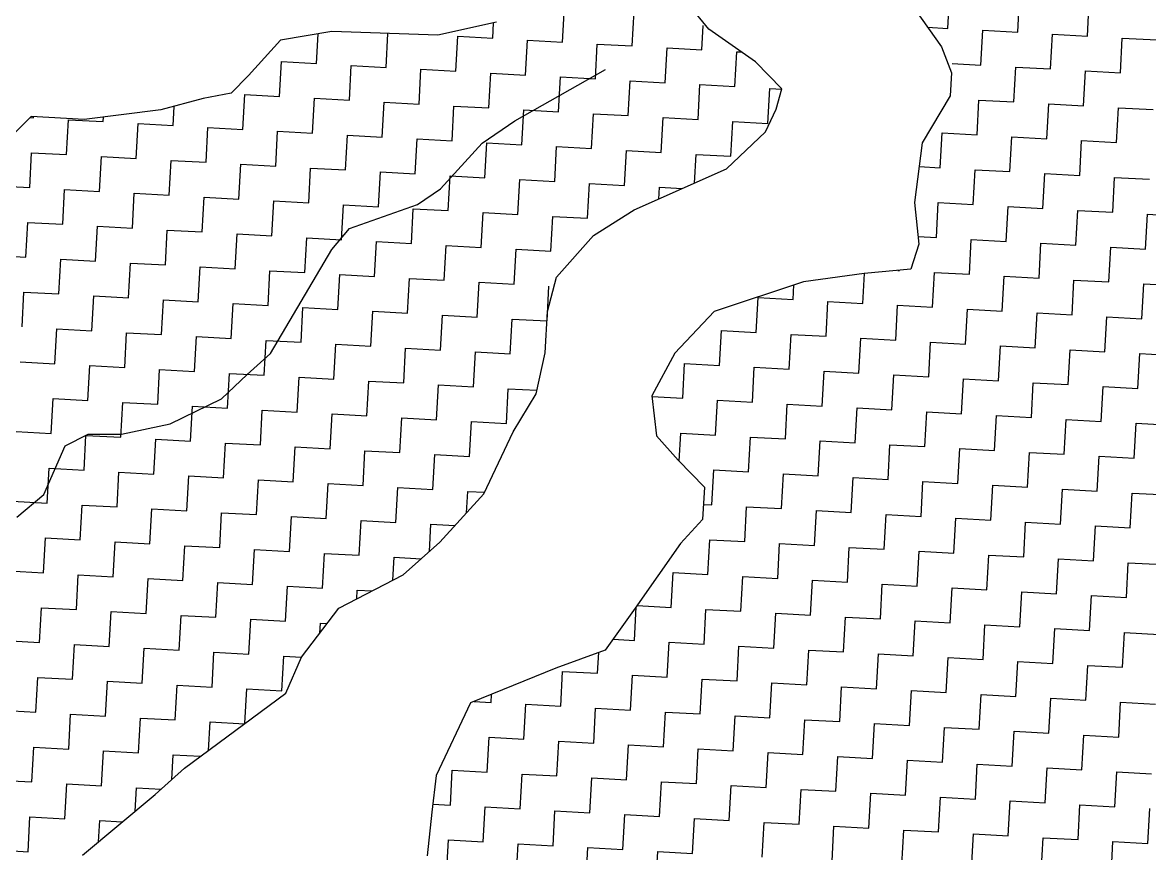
# Model space of a CAD drawing. Header units: metres. Extents: x 277693 to 280943, y 2038920 to 2043234.
# Drawn here: x 278598.1 to 279005.1, y 2042546.9 to 2042847.1 of the extents above; entities that cross this region are included whole.
import ezdxf

# ---------------------------------------------------------------- set-up
doc = ezdxf.new("R2010")
doc.units = ezdxf.units.M
doc.header["$MEASUREMENT"] = 0
doc.layers.add('LINE_WATER', color=4, linetype='Continuous')
doc.layers.add('POLY_HATCH', color=12, linetype='Continuous')

# ---------------------------------------------------------------- blocks, each defined once
blk = doc.blocks.new('344')
at = {"layer": 'LINE_WATER'}
for p, q in [((278775.91, 2042811.59), (278808.62, 2042830.12)), ((278764.1, 2042803.55), (278775.91, 2042811.59)), ((278749.13, 2042786.99), (278764.1, 2042803.55)), ((278740.79, 2042781.43), (278749.13, 2042786.99)), ((278716.23, 2042772.75), (278740.79, 2042781.43)), ((278709.78, 2042765.08), (278716.23, 2042772.75)), ((278698.71, 2042746.3), (278709.78, 2042765.08)), ((278687.63, 2042727.51), (278698.71, 2042746.3)), ((278679.19, 2042719.95), (278687.63, 2042727.51)), ((278670, 2042711.1), (278679.19, 2042719.95)), ((278651.43, 2042702.09), (278670, 2042711.1)), ((278633.83, 2042698.38), (278651.43, 2042702.09)), ((278613.52, 2042694.15), (278621.79, 2042698.38)), ((278621.79, 2042698.38), (278633.83, 2042698.38)), ((278605.86, 2042676.52), (278613.52, 2042694.15)), ((278596.04, 2042668.36), (278605.86, 2042676.52))]:
    blk.add_line(p, q, dxfattribs=at)
at = {"layer": 'POLY_HATCH', "linetype": 'Continuous'}
for p, q in [((278932.36, 2042845.02), (278933.05, 2042857.61)), ((278957.55, 2042843.63), (278958.24, 2042856.22)), ((278793.11, 2042840.06), (278793.81, 2042852.66)), ((278982.74, 2042842.24), (278983.43, 2042854.83)), ((278818.3, 2042838.67), (278819, 2042851.27)), ((278767.92, 2042841.45), (278768.23, 2042847.02)), ((278843.49, 2042837.28), (278843.98, 2042846.09)), ((278924.99, 2042845.42), (278932.36, 2042845.02)), ((278944.26, 2042831.73), (278944.95, 2042844.32)), ((278944.95, 2042844.32), (278957.55, 2042843.63)), ((278704.25, 2042832.33), (278704.84, 2042843.01)), ((278729.44, 2042830.94), (278730.11, 2042843.18)), ((278754.63, 2042829.55), (278755.33, 2042842.15)), ((278755.33, 2042842.15), (278767.92, 2042841.45)), ((278779.82, 2042828.16), (278780.52, 2042840.76)), ((278780.52, 2042840.76), (278793.11, 2042840.06)), ((278969.45, 2042830.34), (278970.14, 2042842.93)), ((278970.14, 2042842.93), (278982.74, 2042842.24)), ((278994.64, 2042828.95), (278995.33, 2042841.54)), ((278995.33, 2042841.54), (279007.93, 2042840.85)), ((278805.01, 2042826.77), (278805.71, 2042839.37)), ((278805.71, 2042839.37), (278818.3, 2042838.67)), ((278830.2, 2042825.38), (278830.9, 2042837.98)), ((278830.9, 2042837.98), (278843.49, 2042837.28)), ((278855.39, 2042823.99), (278856.09, 2042836.59)), ((278856.09, 2042836.59), (278857.72, 2042836.5)), ((278690.96, 2042820.43), (278691.65, 2042833.03)), ((278691.65, 2042833.03), (278704.25, 2042832.33)), ((278933.85, 2042832.3), (278944.26, 2042831.73)), ((278716.15, 2042819.04), (278716.84, 2042831.64)), ((278716.84, 2042831.64), (278729.44, 2042830.94)), ((278741.34, 2042817.65), (278742.03, 2042830.25)), ((278742.03, 2042830.25), (278754.63, 2042829.55)), ((278766.53, 2042816.26), (278767.23, 2042828.86)), ((278767.23, 2042828.86), (278779.82, 2042828.16)), ((278956.16, 2042818.44), (278956.85, 2042831.03)), ((278956.85, 2042831.03), (278969.45, 2042830.34)), ((278981.35, 2042817.05), (278982.04, 2042829.64)), ((278982.04, 2042829.64), (278994.64, 2042828.95)), ((278791.72, 2042814.87), (278792.42, 2042827.47)), ((278792.42, 2042827.47), (278805.01, 2042826.77)), ((278816.91, 2042813.48), (278817.61, 2042826.08)), ((278817.61, 2042826.08), (278830.2, 2042825.38)), ((278842.1, 2042812.09), (278842.8, 2042824.69)), ((278842.8, 2042824.69), (278855.39, 2042823.99)), ((278677.67, 2042808.53), (278678.36, 2042821.12)), ((278678.36, 2042821.12), (278690.96, 2042820.43)), ((278702.86, 2042807.14), (278703.55, 2042819.74)), ((278703.55, 2042819.74), (278716.15, 2042819.04)), ((278867.29, 2042810.7), (278867.99, 2042823.3)), ((278867.99, 2042823.3), (278872.31, 2042823.06)), ((278652.48, 2042809.92), (278652.86, 2042816.83)), ((278728.05, 2042805.75), (278728.74, 2042818.35)), ((278728.74, 2042818.35), (278741.34, 2042817.65)), ((278753.24, 2042804.36), (278753.94, 2042816.96)), ((278753.94, 2042816.96), (278766.53, 2042816.26)), ((278778.43, 2042802.97), (278779.13, 2042815.57)), ((278779.13, 2042815.57), (278791.72, 2042814.87)), ((278942.87, 2042806.54), (278943.56, 2042819.13)), ((278943.56, 2042819.13), (278956.16, 2042818.44)), ((278968.06, 2042805.15), (278968.75, 2042817.74)), ((278968.75, 2042817.74), (278981.35, 2042817.05)), ((278993.25, 2042803.76), (278993.94, 2042816.35)), ((278993.94, 2042816.35), (279006.54, 2042815.66)), ((278600.87, 2042812.77), (278602.1, 2042812.7)), ((278602.1, 2042812.7), (278602.12, 2042813.07)), ((278614, 2042799.41), (278614.69, 2042812)), ((278614.69, 2042812), (278627.29, 2042811.31)), ((278627.29, 2042811.31), (278627.38, 2042812.94)), ((278803.62, 2042801.58), (278804.32, 2042814.18)), ((278804.32, 2042814.18), (278816.91, 2042813.48)), ((278828.81, 2042800.19), (278829.51, 2042812.79)), ((278829.51, 2042812.79), (278842.1, 2042812.09)), ((278854, 2042798.8), (278854.7, 2042811.4)), ((278854.7, 2042811.4), (278867.29, 2042810.7)), ((278639.19, 2042798.02), (278639.88, 2042810.61)), ((278639.88, 2042810.61), (278652.48, 2042809.92)), ((278664.38, 2042796.63), (278665.07, 2042809.22)), ((278665.07, 2042809.22), (278677.67, 2042808.53)), ((278689.57, 2042795.24), (278690.26, 2042807.83)), ((278690.26, 2042807.83), (278702.86, 2042807.14)), ((278714.76, 2042793.85), (278715.45, 2042806.45)), ((278715.45, 2042806.45), (278728.05, 2042805.75)), ((278739.95, 2042792.46), (278740.65, 2042805.06)), ((278740.65, 2042805.06), (278753.24, 2042804.36)), ((278765.14, 2042791.07), (278765.84, 2042803.67)), ((278765.84, 2042803.67), (278778.43, 2042802.97)), ((278929.58, 2042794.64), (278930.27, 2042807.23)), ((278930.27, 2042807.23), (278942.87, 2042806.54)), ((278954.77, 2042793.25), (278955.46, 2042805.84)), ((278955.46, 2042805.84), (278968.06, 2042805.15)), ((278979.96, 2042791.86), (278980.65, 2042804.45)), ((278980.65, 2042804.45), (278993.25, 2042803.76)), ((278600.71, 2042787.51), (278601.4, 2042800.1)), ((278601.4, 2042800.1), (278614, 2042799.41)), ((278790.33, 2042789.68), (278791.03, 2042802.28)), ((278791.03, 2042802.28), (278803.62, 2042801.58)), ((278815.52, 2042788.29), (278816.22, 2042800.89)), ((278816.22, 2042800.89), (278828.81, 2042800.19)), ((278840.84, 2042789.12), (278841.41, 2042799.5)), ((278841.41, 2042799.5), (278854, 2042798.8)), ((278625.9, 2042786.12), (278626.59, 2042798.71)), ((278626.59, 2042798.71), (278639.19, 2042798.02)), ((278651.09, 2042784.73), (278651.78, 2042797.32)), ((278651.78, 2042797.32), (278664.38, 2042796.63)), ((278676.28, 2042783.34), (278676.97, 2042795.93)), ((278676.97, 2042795.93), (278689.57, 2042795.24)), ((278701.47, 2042781.95), (278702.16, 2042794.54)), ((278702.16, 2042794.54), (278714.76, 2042793.85)), ((278726.66, 2042780.56), (278727.36, 2042793.15)), ((278727.36, 2042793.15), (278739.95, 2042792.46)), ((278751.85, 2042779.17), (278752.55, 2042791.77)), ((278752.55, 2042791.77), (278765.14, 2042791.07)), ((278921.95, 2042795.06), (278929.58, 2042794.64)), ((278941.48, 2042781.35), (278942.17, 2042793.94)), ((278942.17, 2042793.94), (278954.77, 2042793.25)), ((278966.67, 2042779.96), (278967.36, 2042792.55)), ((278967.36, 2042792.55), (278979.96, 2042791.86)), ((278991.86, 2042778.57), (278992.55, 2042791.16)), ((278992.55, 2042791.16), (279005.15, 2042790.47)), ((278588.11, 2042788.2), (278600.71, 2042787.51)), ((278777.04, 2042777.78), (278777.74, 2042790.38)), ((278777.74, 2042790.38), (278790.33, 2042789.68)), ((278802.23, 2042776.39), (278802.93, 2042788.99)), ((278802.93, 2042788.99), (278815.52, 2042788.29)), ((278827.89, 2042783.36), (278828.12, 2042787.6)), ((278828.12, 2042787.6), (278836.38, 2042787.14)), ((278612.61, 2042774.22), (278613.3, 2042786.81)), ((278613.3, 2042786.81), (278625.9, 2042786.12)), ((278637.8, 2042772.83), (278638.49, 2042785.42)), ((278638.49, 2042785.42), (278651.09, 2042784.73)), ((278662.99, 2042771.44), (278663.68, 2042784.03)), ((278663.68, 2042784.03), (278676.28, 2042783.34)), ((278688.18, 2042770.05), (278688.87, 2042782.64)), ((278688.87, 2042782.64), (278701.47, 2042781.95)), ((278713.37, 2042768.66), (278714.07, 2042781.25)), ((278714.07, 2042781.25), (278726.66, 2042780.56)), ((278738.56, 2042767.27), (278739.26, 2042779.86)), ((278739.26, 2042779.86), (278751.85, 2042779.17)), ((278928.19, 2042769.44), (278928.88, 2042782.04)), ((278928.88, 2042782.04), (278941.48, 2042781.35)), ((278953.38, 2042768.06), (278954.07, 2042780.65)), ((278954.07, 2042780.65), (278966.67, 2042779.96)), ((278978.57, 2042766.67), (278979.26, 2042779.26)), ((278979.26, 2042779.26), (278991.86, 2042778.57)), ((278599.32, 2042762.32), (278600.01, 2042774.91)), ((278600.01, 2042774.91), (278612.61, 2042774.22)), ((278763.75, 2042765.88), (278764.45, 2042778.48)), ((278764.45, 2042778.48), (278777.04, 2042777.78)), ((278788.94, 2042764.49), (278789.64, 2042777.09)), ((278789.64, 2042777.09), (278802.23, 2042776.39)), ((279003.76, 2042765.28), (279004.45, 2042777.87)), ((279004.45, 2042777.87), (279017.05, 2042777.18)), ((278624.51, 2042760.93), (278625.2, 2042773.52)), ((278625.2, 2042773.52), (278637.8, 2042772.83)), ((278649.7, 2042759.54), (278650.39, 2042772.13)), ((278650.39, 2042772.13), (278662.99, 2042771.44)), ((278674.89, 2042758.15), (278675.58, 2042770.74)), ((278675.58, 2042770.74), (278688.18, 2042770.05)), ((278700.08, 2042756.76), (278700.78, 2042769.35)), ((278700.78, 2042769.35), (278713.37, 2042768.66)), ((278725.27, 2042755.37), (278725.97, 2042767.96)), ((278725.97, 2042767.96), (278738.56, 2042767.27)), ((278921.6, 2042769.81), (278928.19, 2042769.44)), ((278940.09, 2042756.15), (278940.78, 2042768.75)), ((278940.78, 2042768.75), (278953.38, 2042768.06)), ((278965.28, 2042754.77), (278965.97, 2042767.36)), ((278965.97, 2042767.36), (278978.57, 2042766.67)), ((278586.72, 2042763.01), (278599.32, 2042762.32)), ((278750.46, 2042753.98), (278751.16, 2042766.57)), ((278751.16, 2042766.57), (278763.75, 2042765.88)), ((278775.65, 2042752.59), (278776.35, 2042765.19)), ((278776.35, 2042765.19), (278788.94, 2042764.49)), ((278990.47, 2042753.38), (278991.16, 2042765.97)), ((278991.16, 2042765.97), (279003.76, 2042765.28)), ((278611.22, 2042749.03), (278611.91, 2042761.62)), ((278611.91, 2042761.62), (278624.51, 2042760.93)), ((278636.41, 2042747.64), (278637.1, 2042760.23)), ((278637.1, 2042760.23), (278649.7, 2042759.54)), ((278661.6, 2042746.25), (278662.29, 2042758.84)), ((278662.29, 2042758.84), (278674.89, 2042758.15)), ((278686.79, 2042744.86), (278687.49, 2042757.45)), ((278687.49, 2042757.45), (278700.08, 2042756.76)), ((278711.98, 2042743.47), (278712.68, 2042756.06)), ((278712.68, 2042756.06), (278725.27, 2042755.37)), ((278737.17, 2042742.08), (278737.87, 2042754.67)), ((278737.87, 2042754.67), (278750.46, 2042753.98)), ((278901.61, 2042745.64), (278902.2, 2042756.44)), ((278914.3, 2042757.58), (278914.9, 2042757.54)), ((278914.9, 2042757.54), (278914.9, 2042757.63)), ((278926.8, 2042744.25), (278927.49, 2042756.85)), ((278927.49, 2042756.85), (278940.09, 2042756.15)), ((278951.99, 2042742.86), (278952.68, 2042755.46)), ((278952.68, 2042755.46), (278965.28, 2042754.77)), ((278762.36, 2042740.69), (278763.06, 2042753.28)), ((278763.06, 2042753.28), (278775.65, 2042752.59)), ((278787.55, 2042739.3), (278788.25, 2042751.9)), ((278788.25, 2042751.9), (278788.25, 2042751.9)), ((278876.42, 2042747.03), (278876.71, 2042752.29)), ((278977.18, 2042741.48), (278977.87, 2042754.07)), ((278977.87, 2042754.07), (278990.47, 2042753.38)), ((279002.37, 2042740.09), (279003.06, 2042752.68)), ((279003.06, 2042752.68), (279015.66, 2042751.99)), ((278597.93, 2042737.12), (278598.62, 2042749.72)), ((278598.62, 2042749.72), (278611.22, 2042749.03)), ((278623.12, 2042735.74), (278623.81, 2042748.33)), ((278623.81, 2042748.33), (278636.41, 2042747.64)), ((278648.31, 2042734.35), (278649, 2042746.94)), ((278649, 2042746.94), (278661.6, 2042746.25)), ((278863.13, 2042735.13), (278863.82, 2042747.73)), ((278863.82, 2042747.73), (278876.42, 2042747.03)), ((278888.32, 2042733.74), (278889.01, 2042746.34)), ((278889.01, 2042746.34), (278901.61, 2042745.64)), ((278673.5, 2042732.96), (278674.2, 2042745.55)), ((278674.2, 2042745.55), (278686.79, 2042744.86)), ((278698.69, 2042731.57), (278699.39, 2042744.16)), ((278699.39, 2042744.16), (278711.98, 2042743.47)), ((278723.88, 2042730.18), (278724.58, 2042742.77)), ((278724.58, 2042742.77), (278737.17, 2042742.08)), ((278913.51, 2042732.35), (278914.2, 2042744.95)), ((278914.2, 2042744.95), (278926.8, 2042744.25)), ((278938.7, 2042730.96), (278939.39, 2042743.56)), ((278939.39, 2042743.56), (278951.99, 2042742.86)), ((278963.89, 2042729.57), (278964.58, 2042742.17)), ((278964.58, 2042742.17), (278977.18, 2042741.48)), ((278749.07, 2042728.79), (278749.77, 2042741.38)), ((278749.77, 2042741.38), (278762.36, 2042740.69)), ((278774.26, 2042727.4), (278774.96, 2042739.99)), ((278774.96, 2042739.99), (278787.55, 2042739.3)), ((278989.08, 2042728.19), (278989.77, 2042740.78)), ((278989.77, 2042740.78), (279002.37, 2042740.09)), ((278609.83, 2042723.83), (278610.52, 2042736.43)), ((278610.52, 2042736.43), (278623.12, 2042735.74)), ((278635.02, 2042722.45), (278635.71, 2042735.04)), ((278635.71, 2042735.04), (278648.31, 2042734.35)), ((278849.84, 2042723.23), (278850.53, 2042735.83)), ((278850.53, 2042735.83), (278863.13, 2042735.13)), ((278875.03, 2042721.84), (278875.72, 2042734.44)), ((278875.72, 2042734.44), (278888.32, 2042733.74)), ((278660.21, 2042721.06), (278660.91, 2042733.65)), ((278660.91, 2042733.65), (278673.5, 2042732.96)), ((278685.4, 2042719.67), (278686.1, 2042732.26)), ((278686.1, 2042732.26), (278698.69, 2042731.57)), ((278710.59, 2042718.28), (278711.29, 2042730.87)), ((278711.29, 2042730.87), (278723.88, 2042730.18)), ((278900.22, 2042720.45), (278900.91, 2042733.05)), ((278900.91, 2042733.05), (278913.51, 2042732.35)), ((278925.41, 2042719.06), (278926.1, 2042731.66)), ((278926.1, 2042731.66), (278938.7, 2042730.96)), ((278950.6, 2042717.67), (278951.29, 2042730.27)), ((278951.29, 2042730.27), (278963.89, 2042729.57)), ((278735.78, 2042716.89), (278736.48, 2042729.48)), ((278736.48, 2042729.48), (278749.07, 2042728.79)), ((278760.97, 2042715.5), (278761.67, 2042728.09)), ((278761.67, 2042728.09), (278774.26, 2042727.4)), ((278975.79, 2042716.28), (278976.48, 2042728.88)), ((278976.48, 2042728.88), (278989.08, 2042728.19)), ((279000.98, 2042714.9), (279001.68, 2042727.49)), ((279001.68, 2042727.49), (279014.27, 2042726.8)), ((278597.23, 2042724.53), (278609.83, 2042723.83)), ((278621.73, 2042710.54), (278622.42, 2042723.14)), ((278622.42, 2042723.14), (278635.02, 2042722.45)), ((278836.55, 2042711.33), (278837.24, 2042723.93)), ((278837.24, 2042723.93), (278849.84, 2042723.23)), ((278861.74, 2042709.94), (278862.43, 2042722.54)), ((278862.43, 2042722.54), (278875.03, 2042721.84)), ((278646.92, 2042709.16), (278647.62, 2042721.75)), ((278647.62, 2042721.75), (278660.21, 2042721.06)), ((278672.11, 2042707.77), (278672.81, 2042720.36)), ((278672.81, 2042720.36), (278685.4, 2042719.67)), ((278697.3, 2042706.38), (278698, 2042718.97)), ((278698, 2042718.97), (278710.59, 2042718.28)), ((278886.93, 2042708.55), (278887.62, 2042721.15)), ((278887.62, 2042721.15), (278900.22, 2042720.45)), ((278912.12, 2042707.16), (278912.81, 2042719.76)), ((278912.81, 2042719.76), (278925.41, 2042719.06)), ((278937.31, 2042705.77), (278938, 2042718.37)), ((278938, 2042718.37), (278950.6, 2042717.67)), ((278722.49, 2042704.99), (278723.19, 2042717.58)), ((278723.19, 2042717.58), (278735.78, 2042716.89)), ((278747.68, 2042703.6), (278748.38, 2042716.19)), ((278748.38, 2042716.19), (278760.97, 2042715.5)), ((278772.87, 2042702.21), (278773.57, 2042714.8)), ((278773.57, 2042714.8), (278783.89, 2042714.23)), ((278962.5, 2042704.38), (278963.19, 2042716.98)), ((278963.19, 2042716.98), (278975.79, 2042716.28)), ((278987.69, 2042702.99), (278988.39, 2042715.59)), ((278988.39, 2042715.59), (279000.98, 2042714.9)), ((278608.44, 2042698.64), (278609.13, 2042711.24)), ((278609.13, 2042711.24), (278621.73, 2042710.54)), ((278633.63, 2042697.25), (278634.32, 2042709.85)), ((278634.32, 2042709.85), (278646.92, 2042709.16)), ((278825.39, 2042711.95), (278836.55, 2042711.33)), ((278848.45, 2042698.04), (278849.14, 2042710.64)), ((278849.14, 2042710.64), (278861.74, 2042709.94)), ((278658.82, 2042695.87), (278659.52, 2042708.46)), ((278659.52, 2042708.46), (278672.11, 2042707.77)), ((278684.01, 2042694.48), (278684.71, 2042707.07)), ((278684.71, 2042707.07), (278697.3, 2042706.38)), ((278709.2, 2042693.09), (278709.9, 2042705.68)), ((278709.9, 2042705.68), (278722.49, 2042704.99)), ((278873.64, 2042696.65), (278874.33, 2042709.25)), ((278874.33, 2042709.25), (278886.93, 2042708.55)), ((278898.83, 2042695.26), (278899.52, 2042707.86)), ((278899.52, 2042707.86), (278912.12, 2042707.16)), ((278924.02, 2042693.87), (278924.71, 2042706.47)), ((278924.71, 2042706.47), (278937.31, 2042705.77)), ((278734.39, 2042691.7), (278735.09, 2042704.29)), ((278735.09, 2042704.29), (278747.68, 2042703.6)), ((278759.58, 2042690.31), (278760.28, 2042702.9)), ((278760.28, 2042702.9), (278772.87, 2042702.21)), ((278949.21, 2042692.48), (278949.9, 2042705.08)), ((278949.9, 2042705.08), (278962.5, 2042704.38)), ((278974.4, 2042691.09), (278975.1, 2042703.69)), ((278975.1, 2042703.69), (278987.69, 2042702.99)), ((278999.59, 2042689.7), (279000.29, 2042702.3)), ((279000.29, 2042702.3), (279012.88, 2042701.6)), ((278595.84, 2042699.34), (278608.44, 2042698.64)), ((278620.34, 2042685.35), (278621.03, 2042697.95)), ((278621.03, 2042697.95), (278633.63, 2042697.25)), ((278835.29, 2042688.56), (278835.85, 2042698.74)), ((278835.85, 2042698.74), (278848.45, 2042698.04)), ((278645.53, 2042683.96), (278646.23, 2042696.56)), ((278646.23, 2042696.56), (278658.82, 2042695.87)), ((278670.72, 2042682.58), (278671.42, 2042695.17)), ((278671.42, 2042695.17), (278684.01, 2042694.48)), ((278695.91, 2042681.19), (278696.61, 2042693.78)), ((278696.61, 2042693.78), (278709.2, 2042693.09)), ((278860.35, 2042684.75), (278861.04, 2042697.35)), ((278861.04, 2042697.35), (278873.64, 2042696.65)), ((278885.54, 2042683.36), (278886.23, 2042695.96)), ((278886.23, 2042695.96), (278898.83, 2042695.26)), ((278910.73, 2042681.97), (278911.42, 2042694.57)), ((278911.42, 2042694.57), (278924.02, 2042693.87)), ((278721.1, 2042679.8), (278721.8, 2042692.39)), ((278721.8, 2042692.39), (278734.39, 2042691.7)), ((278746.29, 2042678.41), (278746.99, 2042691)), ((278746.99, 2042691), (278759.58, 2042690.31)), ((278935.92, 2042680.58), (278936.61, 2042693.18)), ((278936.61, 2042693.18), (278949.21, 2042692.48)), ((278961.11, 2042679.19), (278961.81, 2042691.79)), ((278961.81, 2042691.79), (278974.4, 2042691.09)), ((278986.3, 2042677.8), (278987, 2042690.4)), ((278987, 2042690.4), (278999.59, 2042689.7)), ((278607.05, 2042673.45), (278607.74, 2042686.05)), ((278607.74, 2042686.05), (278620.34, 2042685.35)), ((278847.06, 2042672.85), (278847.75, 2042685.45)), ((278847.75, 2042685.45), (278860.35, 2042684.75)), ((278632.24, 2042672.06), (278632.94, 2042684.66)), ((278632.94, 2042684.66), (278645.53, 2042683.96)), ((278657.43, 2042670.67), (278658.13, 2042683.27)), ((278658.13, 2042683.27), (278670.72, 2042682.58)), ((278682.62, 2042669.29), (278683.32, 2042681.88)), ((278683.32, 2042681.88), (278695.91, 2042681.19)), ((278872.25, 2042671.46), (278872.94, 2042684.06)), ((278872.94, 2042684.06), (278885.54, 2042683.36)), ((278897.44, 2042670.07), (278898.13, 2042682.67)), ((278898.13, 2042682.67), (278910.73, 2042681.97)), ((278922.63, 2042668.68), (278923.32, 2042681.28)), ((278923.32, 2042681.28), (278935.92, 2042680.58)), ((278707.81, 2042667.9), (278708.51, 2042680.49)), ((278708.51, 2042680.49), (278721.1, 2042679.8)), ((278733, 2042666.51), (278733.7, 2042679.1)), ((278733.7, 2042679.1), (278746.29, 2042678.41)), ((278758.46, 2042669.91), (278758.89, 2042677.71)), ((278758.89, 2042677.71), (278765.04, 2042677.37)), ((278947.82, 2042667.29), (278948.52, 2042679.89)), ((278948.52, 2042679.89), (278961.11, 2042679.19)), ((278973.01, 2042665.9), (278973.71, 2042678.5)), ((278973.71, 2042678.5), (278986.3, 2042677.8)), ((278998.2, 2042664.51), (278998.9, 2042677.11)), ((278998.9, 2042677.11), (279011.49, 2042676.41)), ((278594.45, 2042674.15), (278607.05, 2042673.45)), ((278844.05, 2042673.02), (278847.06, 2042672.85)), ((278618.95, 2042660.16), (278619.65, 2042672.76)), ((278619.65, 2042672.76), (278632.24, 2042672.06)), ((278644.14, 2042658.77), (278644.84, 2042671.37)), ((278644.84, 2042671.37), (278657.43, 2042670.67)), ((278669.33, 2042657.38), (278670.03, 2042669.98)), ((278670.03, 2042669.98), (278682.62, 2042669.29)), ((278858.96, 2042659.56), (278859.65, 2042672.15)), ((278859.65, 2042672.15), (278872.25, 2042671.46)), ((278884.15, 2042658.17), (278884.84, 2042670.77)), ((278884.84, 2042670.77), (278897.44, 2042670.07)), ((278909.34, 2042656.78), (278910.03, 2042669.38)), ((278910.03, 2042669.38), (278922.63, 2042668.68)), ((278694.52, 2042656), (278695.22, 2042668.59)), ((278695.22, 2042668.59), (278707.81, 2042667.9)), ((278719.71, 2042654.61), (278720.41, 2042667.2)), ((278720.41, 2042667.2), (278733, 2042666.51)), ((278745.06, 2042656.01), (278745.6, 2042665.81)), ((278745.6, 2042665.81), (278754.27, 2042665.33)), ((278934.53, 2042655.39), (278935.23, 2042667.99)), ((278935.23, 2042667.99), (278947.82, 2042667.29)), ((278959.72, 2042654), (278960.42, 2042666.6)), ((278960.42, 2042666.6), (278973.01, 2042665.9)), ((278984.91, 2042652.61), (278985.61, 2042665.21)), ((278985.61, 2042665.21), (278998.2, 2042664.51)), ((278605.66, 2042648.26), (278606.36, 2042660.86)), ((278606.36, 2042660.86), (278618.95, 2042660.16)), ((278630.85, 2042646.87), (278631.55, 2042659.47)), ((278631.55, 2042659.47), (278644.14, 2042658.77)), ((278656.04, 2042645.48), (278656.74, 2042658.08)), ((278656.74, 2042658.08), (278669.33, 2042657.38)), ((278681.23, 2042644.09), (278681.93, 2042656.69)), ((278681.93, 2042656.69), (278694.52, 2042656)), ((278845.67, 2042647.66), (278846.36, 2042660.25)), ((278846.36, 2042660.25), (278858.96, 2042659.56)), ((278870.86, 2042646.27), (278871.55, 2042658.86)), ((278871.55, 2042658.86), (278884.15, 2042658.17)), ((278896.05, 2042644.88), (278896.74, 2042657.48)), ((278896.74, 2042657.48), (278909.34, 2042656.78)), ((278706.42, 2042642.7), (278707.12, 2042655.3)), ((278707.12, 2042655.3), (278719.71, 2042654.61)), ((278731.85, 2042645.59), (278732.31, 2042653.91)), ((278732.31, 2042653.91), (278742.11, 2042653.37)), ((278921.24, 2042643.49), (278921.93, 2042656.09)), ((278921.93, 2042656.09), (278934.53, 2042655.39)), ((278946.43, 2042642.1), (278947.13, 2042654.7)), ((278947.13, 2042654.7), (278959.72, 2042654)), ((278971.62, 2042640.71), (278972.32, 2042653.31)), ((278972.32, 2042653.31), (278984.91, 2042652.61)), ((278593.07, 2042648.96), (278605.66, 2042648.26)), ((278996.81, 2042639.32), (278997.51, 2042651.92)), ((278997.51, 2042651.92), (279010.1, 2042651.22)), ((278617.56, 2042634.97), (278618.26, 2042647.57)), ((278618.26, 2042647.57), (278630.85, 2042646.87)), ((278642.75, 2042633.58), (278643.45, 2042646.18)), ((278643.45, 2042646.18), (278656.04, 2042645.48)), ((278667.94, 2042632.19), (278668.64, 2042644.79)), ((278668.64, 2042644.79), (278681.23, 2042644.09)), ((278832.38, 2042635.76), (278833.07, 2042648.35)), ((278833.07, 2042648.35), (278845.67, 2042647.66)), ((278857.57, 2042634.37), (278858.26, 2042646.96)), ((278858.26, 2042646.96), (278870.86, 2042646.27)), ((278882.76, 2042632.98), (278883.45, 2042645.57)), ((278883.45, 2042645.57), (278896.05, 2042644.88)), ((278693.13, 2042630.8), (278693.83, 2042643.4)), ((278693.83, 2042643.4), (278706.42, 2042642.7)), ((278718.84, 2042638.83), (278719.02, 2042642.01)), ((278719.02, 2042642.01), (278724.39, 2042641.71)), ((278907.95, 2042631.59), (278908.64, 2042644.19)), ((278908.64, 2042644.19), (278921.24, 2042643.49)), ((278933.14, 2042630.2), (278933.84, 2042642.8)), ((278933.84, 2042642.8), (278946.43, 2042642.1)), ((278958.33, 2042628.81), (278959.03, 2042641.41)), ((278959.03, 2042641.41), (278971.62, 2042640.71)), ((278820.06, 2042636.44), (278832.38, 2042635.76)), ((278983.52, 2042627.42), (278984.22, 2042640.02)), ((278984.22, 2042640.02), (278996.81, 2042639.32)), ((278604.27, 2042623.07), (278604.97, 2042635.67)), ((278604.97, 2042635.67), (278617.56, 2042634.97)), ((278629.46, 2042621.68), (278630.16, 2042634.28)), ((278630.16, 2042634.28), (278642.75, 2042633.58)), ((278654.65, 2042620.29), (278655.35, 2042632.89)), ((278655.35, 2042632.89), (278667.94, 2042632.19)), ((278819.09, 2042623.86), (278819.76, 2042636.01)), ((278844.28, 2042622.47), (278844.97, 2042635.06)), ((278844.97, 2042635.06), (278857.57, 2042634.37)), ((278869.47, 2042621.08), (278870.16, 2042633.67)), ((278870.16, 2042633.67), (278882.76, 2042632.98)), ((278894.66, 2042619.69), (278895.35, 2042632.28)), ((278895.35, 2042632.28), (278907.95, 2042631.59)), ((278679.84, 2042618.9), (278680.54, 2042631.5)), ((278680.54, 2042631.5), (278693.13, 2042630.8)), ((278705.53, 2042626.52), (278705.73, 2042630.11)), ((278705.73, 2042630.11), (278708.18, 2042629.97)), ((278919.85, 2042618.3), (278920.55, 2042630.9)), ((278920.55, 2042630.9), (278933.14, 2042630.2)), ((278945.04, 2042616.91), (278945.74, 2042629.51)), ((278945.74, 2042629.51), (278958.33, 2042628.81)), ((278811.41, 2042624.28), (278819.09, 2042623.86)), ((278970.23, 2042615.52), (278970.93, 2042628.12)), ((278970.93, 2042628.12), (278983.52, 2042627.42)), ((278995.42, 2042614.13), (278996.12, 2042626.73)), ((278996.12, 2042626.73), (279008.71, 2042626.03)), ((278591.68, 2042623.77), (278604.27, 2042623.07)), ((278616.17, 2042609.78), (278616.87, 2042622.38)), ((278616.87, 2042622.38), (278629.46, 2042621.68)), ((278641.36, 2042608.39), (278642.06, 2042620.99)), ((278642.06, 2042620.99), (278654.65, 2042620.29)), ((278830.99, 2042610.57), (278831.68, 2042623.16)), ((278831.68, 2042623.16), (278844.28, 2042622.47)), ((278856.18, 2042609.18), (278856.87, 2042621.77)), ((278856.87, 2042621.77), (278869.47, 2042621.08)), ((278881.37, 2042607.79), (278882.06, 2042620.38)), ((278882.06, 2042620.38), (278894.66, 2042619.69)), ((278666.55, 2042607), (278667.25, 2042619.6)), ((278667.25, 2042619.6), (278679.84, 2042618.9)), ((278691.74, 2042605.61), (278692.44, 2042618.21)), ((278692.44, 2042618.21), (278698.89, 2042617.85)), ((278805.8, 2042611.96), (278806.21, 2042619.43)), ((278906.56, 2042606.4), (278907.26, 2042618.99)), ((278907.26, 2042618.99), (278919.85, 2042618.3)), ((278931.75, 2042605.01), (278932.45, 2042617.61)), ((278932.45, 2042617.61), (278945.04, 2042616.91)), ((278956.94, 2042603.62), (278957.64, 2042616.22)), ((278957.64, 2042616.22), (278970.23, 2042615.52)), ((278792.51, 2042600.06), (278793.2, 2042612.65)), ((278793.2, 2042612.65), (278805.8, 2042611.96)), ((278982.13, 2042602.23), (278982.83, 2042614.83)), ((278982.83, 2042614.83), (278995.42, 2042614.13)), ((278602.88, 2042597.88), (278603.58, 2042610.48)), ((278603.58, 2042610.48), (278616.17, 2042609.78)), ((278628.07, 2042596.49), (278628.77, 2042609.09)), ((278628.77, 2042609.09), (278641.36, 2042608.39)), ((278817.7, 2042598.67), (278818.39, 2042611.26)), ((278818.39, 2042611.26), (278830.99, 2042610.57)), ((278842.89, 2042597.28), (278843.58, 2042609.87)), ((278843.58, 2042609.87), (278856.18, 2042609.18)), ((278868.08, 2042595.89), (278868.77, 2042608.48)), ((278868.77, 2042608.48), (278881.37, 2042607.79)), ((278653.26, 2042595.1), (278653.96, 2042607.7)), ((278653.96, 2042607.7), (278666.55, 2042607)), ((278678.46, 2042593.89), (278679.15, 2042606.31)), ((278679.15, 2042606.31), (278691.74, 2042605.61)), ((278767.32, 2042601.45), (278767.48, 2042604.34)), ((278893.27, 2042594.5), (278893.97, 2042607.09)), ((278893.97, 2042607.09), (278906.56, 2042606.4)), ((278918.46, 2042593.11), (278919.16, 2042605.7)), ((278919.16, 2042605.7), (278931.75, 2042605.01)), ((278943.65, 2042591.72), (278944.35, 2042604.32)), ((278944.35, 2042604.32), (278956.94, 2042603.62)), ((278761.18, 2042601.78), (278767.32, 2042601.45)), ((278779.22, 2042588.16), (278779.91, 2042600.75)), ((278779.91, 2042600.75), (278792.51, 2042600.06)), ((278968.84, 2042590.33), (278969.54, 2042602.93)), ((278969.54, 2042602.93), (278982.13, 2042602.23)), ((278994.03, 2042588.94), (278994.73, 2042601.54)), ((278994.73, 2042601.54), (279007.32, 2042600.84)), ((278590.29, 2042598.58), (278602.88, 2042597.88)), ((278614.78, 2042584.59), (278615.48, 2042597.19)), ((278615.48, 2042597.19), (278628.07, 2042596.49)), ((278639.97, 2042583.2), (278640.67, 2042595.8)), ((278640.67, 2042595.8), (278653.26, 2042595.1)), ((278804.41, 2042586.77), (278805.1, 2042599.36)), ((278805.1, 2042599.36), (278817.7, 2042598.67)), ((278829.6, 2042585.38), (278830.29, 2042597.97)), ((278830.29, 2042597.97), (278842.89, 2042597.28)), ((278854.79, 2042583.99), (278855.48, 2042596.58)), ((278855.48, 2042596.58), (278868.08, 2042595.89)), ((278665.29, 2042584.09), (278665.86, 2042594.41)), ((278665.86, 2042594.41), (278678.24, 2042593.72)), ((278879.98, 2042582.6), (278880.68, 2042595.19)), ((278880.68, 2042595.19), (278893.27, 2042594.5)), ((278905.17, 2042581.21), (278905.87, 2042593.8)), ((278905.87, 2042593.8), (278918.46, 2042593.11)), ((278930.36, 2042579.82), (278931.06, 2042592.41)), ((278931.06, 2042592.41), (278943.65, 2042591.72)), ((278765.93, 2042576.25), (278766.62, 2042588.85)), ((278766.62, 2042588.85), (278779.22, 2042588.16)), ((278955.55, 2042578.43), (278956.25, 2042591.03)), ((278956.25, 2042591.03), (278968.84, 2042590.33)), ((278980.74, 2042577.04), (278981.44, 2042589.64)), ((278981.44, 2042589.64), (278994.03, 2042588.94)), ((278601.49, 2042572.69), (278602.19, 2042585.29)), ((278602.19, 2042585.29), (278614.78, 2042584.59)), ((278626.68, 2042571.3), (278627.38, 2042583.9)), ((278627.38, 2042583.9), (278639.97, 2042583.2)), ((278791.12, 2042574.87), (278791.81, 2042587.46)), ((278791.81, 2042587.46), (278804.41, 2042586.77)), ((278816.31, 2042573.48), (278817, 2042586.07)), ((278817, 2042586.07), (278829.6, 2042585.38)), ((278841.5, 2042572.09), (278842.19, 2042584.68)), ((278842.19, 2042584.68), (278854.79, 2042583.99)), ((278652.08, 2042573.59), (278652.57, 2042582.51)), ((278652.57, 2042582.51), (278662.43, 2042581.96)), ((278866.69, 2042570.7), (278867.39, 2042583.29)), ((278867.39, 2042583.29), (278879.98, 2042582.6)), ((278891.88, 2042569.31), (278892.58, 2042581.9)), ((278892.58, 2042581.9), (278905.17, 2042581.21)), ((278917.07, 2042567.92), (278917.77, 2042580.51)), ((278917.77, 2042580.51), (278930.36, 2042579.82)), ((278752.64, 2042564.35), (278753.33, 2042576.95)), ((278753.33, 2042576.95), (278765.93, 2042576.25)), ((278777.83, 2042562.96), (278778.52, 2042575.56)), ((278778.52, 2042575.56), (278791.12, 2042574.87)), ((278942.26, 2042566.53), (278942.96, 2042579.12)), ((278942.96, 2042579.12), (278955.55, 2042578.43)), ((278967.45, 2042565.14), (278968.15, 2042577.74)), ((278968.15, 2042577.74), (278980.74, 2042577.04)), ((278992.64, 2042563.75), (278993.34, 2042576.35)), ((278993.34, 2042576.35), (279005.93, 2042575.65)), ((278588.9, 2042573.38), (278601.49, 2042572.69)), ((278613.39, 2042559.4), (278614.09, 2042572)), ((278614.09, 2042572), (278626.68, 2042571.3)), ((278803.02, 2042561.58), (278803.71, 2042574.17)), ((278803.71, 2042574.17), (278816.31, 2042573.48)), ((278828.21, 2042560.19), (278828.9, 2042572.78)), ((278828.9, 2042572.78), (278841.5, 2042572.09)), ((278853.4, 2042558.8), (278854.1, 2042571.39)), ((278854.1, 2042571.39), (278866.69, 2042570.7)), ((278638.81, 2042562.15), (278639.28, 2042570.61)), ((278639.28, 2042570.61), (278648.2, 2042570.11)), ((278878.59, 2042557.41), (278879.29, 2042570)), ((278879.29, 2042570), (278891.88, 2042569.31)), ((278903.78, 2042556.02), (278904.48, 2042568.61)), ((278904.48, 2042568.61), (278917.07, 2042567.92)), ((278928.97, 2042554.63), (278929.67, 2042567.22)), ((278929.67, 2042567.22), (278942.26, 2042566.53)), ((278746.33, 2042564.7), (278752.64, 2042564.35)), ((278764.54, 2042551.06), (278765.23, 2042563.66)), ((278765.23, 2042563.66), (278777.83, 2042562.96)), ((278954.16, 2042553.24), (278954.86, 2042565.83)), ((278954.86, 2042565.83), (278967.45, 2042565.14)), ((278979.35, 2042551.85), (278980.05, 2042564.45)), ((278980.05, 2042564.45), (278992.64, 2042563.75)), ((278600.1, 2042547.5), (278600.8, 2042560.09)), ((278600.8, 2042560.09), (278613.39, 2042559.4)), ((278789.73, 2042549.67), (278790.42, 2042562.27)), ((278790.42, 2042562.27), (278803.02, 2042561.58)), ((278814.92, 2042548.29), (278815.61, 2042560.88)), ((278815.61, 2042560.88), (278828.21, 2042560.19)), ((278840.11, 2042546.9), (278840.81, 2042559.49)), ((278840.81, 2042559.49), (278853.4, 2042558.8)), ((279004.55, 2042550.46), (279005.24, 2042563.06)), ((278625.57, 2042551.1), (278625.99, 2042558.71)), ((278625.99, 2042558.71), (278634.15, 2042558.26)), ((278865.3, 2042545.51), (278866, 2042558.1)), ((278866, 2042558.1), (278878.59, 2042557.41)), ((278890.49, 2042544.12), (278891.19, 2042556.71)), ((278891.19, 2042556.71), (278903.78, 2042556.02)), ((278915.68, 2042542.73), (278916.38, 2042555.32)), ((278916.38, 2042555.32), (278928.97, 2042554.63)), ((278751.25, 2042539.16), (278751.94, 2042551.76)), ((278751.94, 2042551.76), (278764.54, 2042551.06)), ((278940.87, 2042541.34), (278941.57, 2042553.93)), ((278941.57, 2042553.93), (278954.16, 2042553.24)), ((278966.06, 2042539.95), (278966.76, 2042552.54)), ((278966.76, 2042552.54), (278979.35, 2042551.85)), ((278991.26, 2042538.56), (278991.95, 2042551.15)), ((278991.95, 2042551.15), (279004.55, 2042550.46)), ((278587.51, 2042548.19), (278600.1, 2042547.5)), ((278776.44, 2042537.77), (278777.13, 2042550.37)), ((278777.13, 2042550.37), (278789.73, 2042549.67)), ((278801.63, 2042536.38), (278802.32, 2042548.98)), ((278802.32, 2042548.98), (278814.92, 2042548.29)), ((278826.82, 2042535), (278827.52, 2042547.59)), ((278827.52, 2042547.59), (278840.11, 2042546.9))]:
    blk.add_line(p, q, dxfattribs=at)
at = {"layer": 'POLY_HATCH'}
for p, q in [((278845.98, 2042844.69), (278838.95, 2042853.43)), ((278920.59, 2042851.62), (278930.01, 2042838.36)), ((278769.29, 2042847.25), (278748.16, 2042842.57)), ((278862.87, 2042832.91), (278845.98, 2042844.69)), ((278691.26, 2042840.7), (278679.71, 2042827.99)), ((278709.81, 2042843.85), (278691.26, 2042840.7)), ((278748.16, 2042842.57), (278709.81, 2042843.85)), ((278930.01, 2042838.36), (278933.67, 2042828.97)), ((278872.35, 2042823.21), (278862.87, 2042832.91)), ((278679.71, 2042827.99), (278673.51, 2042821.65)), ((278933.67, 2042828.97), (278933.21, 2042820.65)), ((278663.38, 2042819.71), (278648.12, 2042815.54)), ((278673.51, 2042821.65), (278663.38, 2042819.71)), ((278870.28, 2042815.81), (278872.35, 2042823.21)), ((278933.21, 2042820.65), (278923.09, 2042803.68)), ((278648.12, 2042815.54), (278620.37, 2042812.06)), ((278866.49, 2042807.67), (278870.28, 2042815.81)), ((278601.22, 2042813.12), (278586.19, 2042798.09)), ((278620.37, 2042812.06), (278601.22, 2042813.12)), ((278852.39, 2042794.26), (278866.49, 2042807.67)), ((278923.09, 2042803.68), (278920.23, 2042782.14)), ((278819, 2042779.41), (278852.39, 2042794.26)), ((278804.29, 2042770.2), (278819, 2042779.41)), ((278920.23, 2042782.14), (278921.9, 2042767.02)), ((278790.93, 2042755.08), (278804.29, 2042770.2)), ((278921.9, 2042767.02), (278918.9, 2042758.01)), ((278787.75, 2042742.74), (278790.93, 2042755.08)), ((278902.11, 2042756.43), (278880.23, 2042753.46)), ((278918.9, 2042758.01), (278902.11, 2042756.43)), ((278880.23, 2042753.46), (278847.91, 2042742.73)), ((278786.92, 2042727.76), (278787.75, 2042742.74)), ((278847.91, 2042742.73), (278833.71, 2042727.65)), ((278783.6, 2042712.92), (278786.92, 2042727.76)), ((278833.71, 2042727.65), (278825.35, 2042712.26)), ((278775.32, 2042699.19), (278783.6, 2042712.92)), ((278825.35, 2042712.26), (278827.04, 2042697.73)), ((278764.78, 2042676.82), (278775.32, 2042699.19)), ((278827.04, 2042697.73), (278834.91, 2042688.95)), ((278834.91, 2042688.95), (278844.39, 2042679.24)), ((278844.39, 2042679.24), (278843.75, 2042667.6)), ((278748.78, 2042659.34), (278764.78, 2042676.82)), ((278843.75, 2042667.6), (278835.75, 2042658.86)), ((278735.6, 2042647.54), (278748.78, 2042659.34)), ((278835.75, 2042658.86), (278819.44, 2042635.55)), ((278712.39, 2042635.47), (278735.6, 2042647.54)), ((278698.89, 2042617.85), (278712.39, 2042635.47)), ((278819.44, 2042635.55), (278808.57, 2042620.29)), ((278808.57, 2042620.29), (278790.68, 2042613.77)), ((278693.16, 2042604.81), (278698.89, 2042617.85)), ((278790.68, 2042613.77), (278759.92, 2042601.27)), ((278656.59, 2042577.62), (278693.16, 2042604.81)), ((278759.92, 2042601.27), (278747.55, 2042574.99)), ((278646.04, 2042568.19), (278656.59, 2042577.62)), ((278747.55, 2042574.99), (278745.98, 2042561.72)), ((278619.78, 2042546.26), (278646.04, 2042568.19)), ((278745.98, 2042561.72), (278744.27, 2042545.96))]:
    blk.add_line(p, q, dxfattribs=at)

msp = doc.modelspace()

# ---------------------------------------------------------------- block references
msp.add_blockref('344', (0, 0))

doc.saveas('drawing.dxf')
